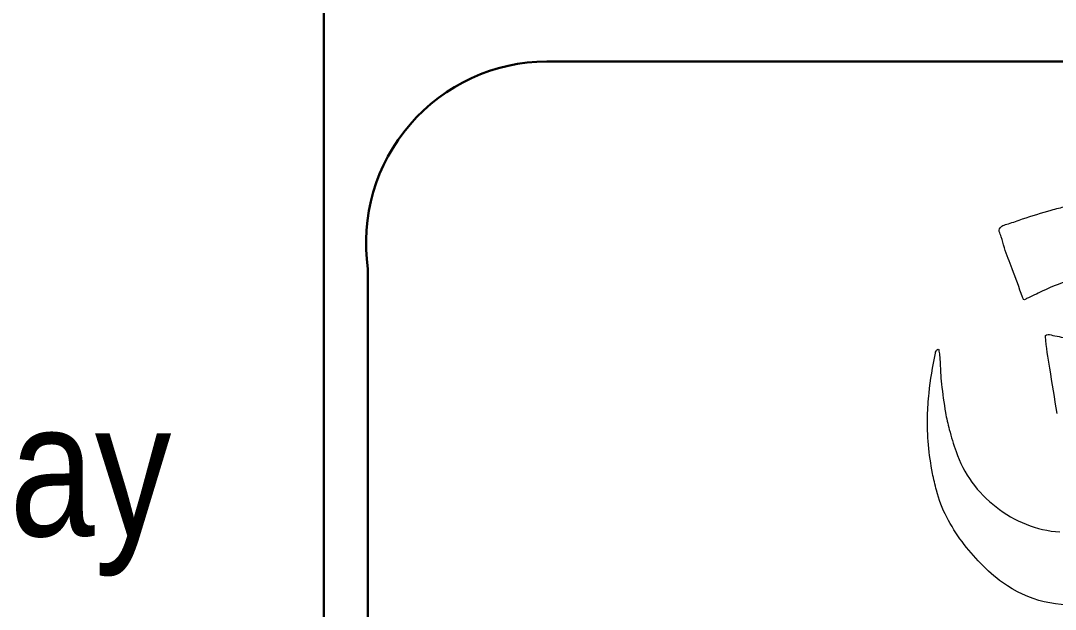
# Model space of a CAD drawing. Header units: millimetres. Extents: x 56222 to 3066687, y -650199 to -121287.
# Drawn here: x 141902.21 to 141925.42, y -185256.89 to -185243.69 of the extents above; entities that cross this region are included whole.
import ezdxf
from ezdxf import colors
from ezdxf.entities.mleader import LeaderData, LeaderLine
from ezdxf.math import Vec2, Vec3

# ---------------------------------------------------------------- set-up
doc = ezdxf.new("R2010")
doc.units = ezdxf.units.MM
doc.header["$MEASUREMENT"] = 0
doc.layers.add('FURNITURE', color=32, linetype='Continuous', lineweight=9)
doc.layers.add('Text', color=7, linetype='Continuous', lineweight=15)
doc.styles.add('style4', font='ARIALN.TTF')

msp = doc.modelspace()

# ---------------------------------------------------------------- linework, layer by layer
at = {"layer": 'FURNITURE', "lineweight": 30, "elevation": 0.517}
msp.add_lwpolyline([(141909.009, -185239.601), (141948.011, -185239.601), (141948.011, -185346.601), (141909.009, -185346.601)], close=True, dxfattribs=at)
msp.add_lwpolyline([(141909.997, -185257.996), (141909.996, -185249.259, -0.454845), (141914.009, -185244.601), (141941.011, -185244.601, -0.435086), (141945.011, -185248.919), (141945.011, -185257.996)], format="xyb", dxfattribs=at)
at = {"layer": 'FURNITURE', "elevation": 0.517}
for points in [[(141925.847, -185249.478, 0.037965), (141925.123, -185249.757, -0.01193), (141924.772, -185249.923, -0.407205), (141924.705, -185249.942, -0.137074), (141924.694, -185249.92, 0.005147), (141924.681, -185249.891, 0.005524), (141924.449, -185249.257, -0.01819), (141924.275, -185248.781, 0.007787), (141924.205, -185248.541, -0.006025), (141924.159, -185248.418, -0.206177), (141924.167, -185248.358, -0.158786), (141924.243, -185248.287, -0.0358), (141924.364, -185248.246, 0.004373), (141924.683, -185248.137, -0.010963), (141925.327, -185247.937, -0.02073), (141925.655, -185247.857, -0.102684)], [(141925.459, -185252.503, -0.000169), (141925.294, -185251.481, -0.021539), (141925.196, -185250.776, -0.271928), (141925.217, -185250.735, -0.132343), (141925.361, -185250.749, -0.017116), (141925.742, -185250.828, 0.027108)], [(141926.2, -185256.752, -0.206879), (141924.234, -185256.293, -0.047348), (141923.747, -185255.867, -0.074031), (141922.982, -185254.828, -0.053834), (141922.751, -185254.224, -0.01867), (141922.664, -185253.845, -0.052654), (141922.548, -185252.559, -0.016043), (141922.587, -185252.043, -0.031778), (141922.73, -185251.15, -0.220327), (141922.772, -185251.065, -0.396764), (141922.801, -185251.068, -0.040833), (141922.822, -185251.195, -0.011552), (141922.842, -185251.583, 0.016186), (141922.866, -185251.84, 0.012733), (141922.953, -185252.481, 0.022646), (141923.039, -185252.86, 0.02018), (141923.191, -185253.354, 0.148055), (141924.09, -185254.598, 0.152566), (141925.518, -185255.159, 0.298114)]]:
    msp.add_lwpolyline(points, format="xyb", dxfattribs=at)

# ---------------------------------------------------------------- leaders
at = {"layer": 'Text', "color": 1, "lineweight": 0, "ltscale": 20}
ml = msp.add_multileader_mtext('Standard', dxfattribs=at)
ml.set_content('Brass Inlay', color=1, style='style4')
ml.set_leader_properties()
ml.build(insert=Vec2(0, 0))
ml.multileader.update_dxf_attribs({"dogleg_length": 2.025, "arrow_head_size": 2})
ctx = ml.context
ctx.base_point, ctx.char_height, ctx.arrow_head_size, ctx.landing_gap_size, ctx.plane_origin = Vec3(141888.19, -185254.192, 0.259), 3, 2, 0.4, Vec3(141821.155, -185254.192, 0.259)
notes = []
notes.append((ctx, [(0, (1, 1, 0), (141886.166, -185254.192, 0.259), (1, 0), 2.025, [(0, [(141860.507, -185254.192, 0.259)], 0, [])])]))
ctx.mtext.insert = Vec3(141888.59, -185252.251, 0.259)
for ctx, leaders in notes:
    for number, flags, end, landing, length, lines in leaders:
        leader = LeaderData()
        leader.index, (leader.has_last_leader_line, leader.has_dogleg_vector, leader.attachment_direction) = number, flags
        leader.last_leader_point, leader.dogleg_vector, leader.dogleg_length = Vec3(end), Vec3(landing), length
        for number, points, colour, breaks in lines:
            line = LeaderLine()
            line.index, line.vertices, line.color, line.breaks = number, Vec3.list(points), colors.encode_raw_color(colour), breaks
            leader.lines.append(line)
        ctx.leaders.append(leader)

doc.saveas('drawing.dxf')
